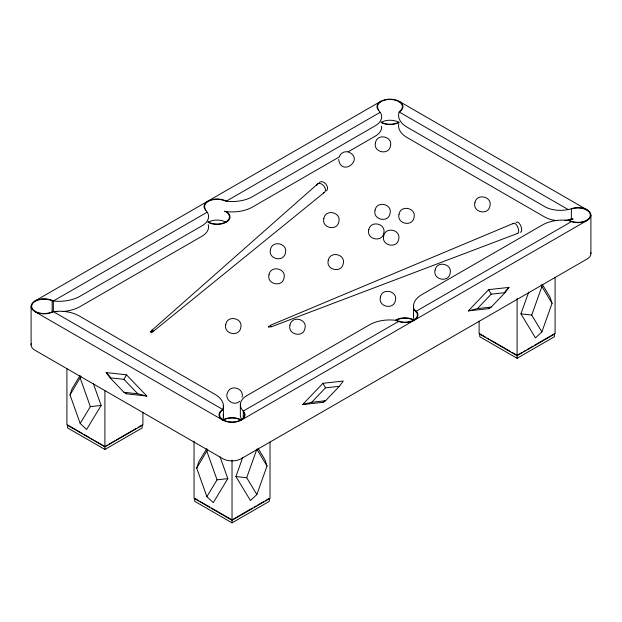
<?xml version="1.0" encoding="UTF-8"?>
<svg xmlns="http://www.w3.org/2000/svg" width="622" height="622" viewBox="0 0 622 622"><rect width="100%" height="100%" fill="white"/><g stroke="black" fill="none" stroke-linecap="round" stroke-linejoin="round"><path stroke-width="0.93" d="M270.034 326.208L270.08 325.423L513.492 223.368M242.098 397.155C244.485 388.633 230.987 383.984 227.675 392.218C223.718 399.301 234.082 407.037 239.672 401.206M93.386 383.704L101.137 405.458L86.606 429.475L80.191 423.465L70.022 394.908L72.082 388.688L80.098 375.431M220.071 456.882L227.815 478.637L213.292 502.654L206.869 496.644L196.7 468.086L198.76 461.866L206.776 448.61M257.959 448.182L264.972 459.775L267.032 465.995L256.863 494.552L250.448 500.562L235.917 476.545L242.697 457.512M256.863 494.552L246.701 477.735L256.863 449.185L267.032 465.995M542.485 284.682L549.996 297.106L552.056 303.326L541.894 331.884L535.472 337.901L520.941 313.877L528.692 292.122M541.894 331.884L531.724 315.074L541.894 286.517L541.086 284.837M70.022 394.908L80.992 376.419M196.7 468.086L207.67 449.597M339.464 156.114C340.864 153.012 344.526 151.138 347.877 151.861M110.094 377.818L123.926 379.334L126.499 374.809L146.831 396.066L126.499 393.835L123.926 392.272L110.094 377.818L106.16 372.578L126.499 374.809M80.191 423.465L90.353 406.648L80.191 378.098M206.869 496.644L217.039 479.826L206.869 451.277M339.355 386.309L343.297 381.068L322.958 383.3L302.619 404.557L322.958 402.325L325.524 400.762L339.355 386.309L325.524 387.825L311.692 402.278L302.619 404.557M505.056 292.651L508.99 287.411L488.651 289.634L468.319 310.891L488.651 308.66L491.224 307.097L505.056 292.651L491.224 294.167L477.393 308.621L468.319 310.891M322.958 402.325L324.264 400.957M488.651 308.66L489.965 307.291M505.056 291.524L508.99 287.411M151.854 330.344L317.819 183.77M152.872 331.751L324.202 192.556M222.824 420.138L34.91 311.653A13.023 7.518 0 0 1 34.91 301.017L380.765 101.347M34.91 301.017A13.023 7.518 0 0 1 53.329 301.017L207.219 212.172M380.205 112.302L226.252 201.178A13.023 7.518 0 0 0 209.116 200.533A13.023 7.518 0 0 0 205.773 210.252L207.639 212.856A22.796 13.163 0 0 1 201.893 225.879L80.051 296.22A30.089 17.377 0 0 1 53.329 301.017L50.343 300.115A12.44 7.184 0 0 0 31.675 306.335A12.44 7.184 0 0 0 50.343 312.555L53.329 311.653A27.531 15.892 0 0 1 79.072 315.883L215.018 394.371A28.736 16.592 0 0 1 222.824 409.509A13.023 7.518 0 0 0 222.054 419.656A13.023 7.518 0 0 0 239.493 420.977A13.023 7.518 0 0 0 243.303 411.064A22.12 12.767 0 0 1 247.121 395.483L369.515 324.816A28.791 16.623 0 0 1 395.748 320.299L401.734 321.924A12.44 7.184 0 0 0 416.973 313.123L414.159 309.67A28.441 16.421 0 0 1 421.848 294.603L542.524 224.931A28.558 16.491 0 0 1 568.671 220.46L571.657 221.37A12.44 7.184 0 0 0 590.216 216.083A12.44 7.184 0 0 0 574.658 208.207L566.937 209.762A22.112 12.767 0 0 1 544.553 206.535L407.029 127.137A28.853 16.662 0 0 1 399.176 111.976A13.023 7.518 0 0 0 399.946 101.829A13.023 7.518 0 0 0 382.507 100.5A13.023 7.518 0 0 0 378.697 110.421L380.648 112.994A22.112 12.767 0 0 1 374.942 125.963L252.47 196.676A28.736 16.592 0 0 1 226.252 201.178L223.267 200.276A12.44 7.184 0 0 0 209.466 200.797A12.44 7.184 0 0 0 205.027 208.354L205.773 210.252M339.713 156.682L252.47 207.056A28.736 16.592 0 0 1 226.252 211.558L224.558 211.223L225.84 211.799A12.44 7.184 0 0 1 225.84 221.953A12.44 7.184 0 0 1 208.246 221.953M348.102 151.838L374.942 136.342A22.112 12.767 0 0 0 381.581 126.134M105.732 446.021L107.396 445.064M109.052 444.1L114.86 440.749M116.516 439.793L136.42 428.301M138.076 427.345L142.22 424.95L142.22 427.92L104.908 449.465L67.588 427.92L67.588 424.95L82.516 433.573M243.303 418.614L243.303 411.064L398.445 321.496A13.023 7.518 0 0 0 414.159 320.299A13.023 7.518 0 0 0 416.227 311.225L571.369 221.657A13.023 7.518 0 0 0 590.9 215.15L590.9 253.698M241.235 420.138L587.09 220.46M232.861 519.417L252.757 507.925M254.421 506.969L256.077 506.005M257.733 505.048L263.541 501.697M265.197 500.741L269.349 498.346L269.349 501.316L232.029 522.861L194.709 501.316L194.709 498.346L198.861 500.741M522.068 352.441L517.092 355.31L512.116 352.441M523.732 351.484L525.388 350.52M527.044 349.564L532.852 346.213M534.508 345.257L554.412 333.765L554.412 336.735L517.092 358.28L479.78 336.735L479.78 333.765L485.58 337.116M270.78 327.009L517.854 233.32M90.353 406.648L101.137 405.458M217.039 479.826L227.815 478.637M477.393 308.621L491.224 307.097M311.692 402.278L325.524 400.762M52.17 300.924L52.17 311.303L53.329 311.397A30.089 17.377 0 0 0 57.341 311.669M520.941 313.877L531.724 315.074M123.926 392.272L137.757 393.788L146.831 396.066M235.917 476.545L246.701 477.735M348.491 152.009C365.052 159.255 341.167 177.394 338.632 159.411M568.671 220.46L571.369 221.657M225.84 222.178L223.267 221.035A12.44 7.184 0 0 0 208.246 222.178M395.748 320.299L398.445 321.496M52.17 311.303L52.917 311.638M399.176 101.347L587.09 209.832M568.111 209.505L399.176 111.976L400.747 110.249A12.44 7.184 0 0 0 391.596 99.536A12.44 7.184 0 0 0 377.951 108.516L378.697 110.421M487.244 338.073L488.9 339.037M490.556 339.993L510.46 351.484M84.172 434.529L89.98 437.88M91.636 438.837L93.292 439.793M94.956 440.749L104.076 446.021M200.517 501.697L209.637 506.969M211.301 507.925L231.197 519.417M414.159 309.67L416.227 311.225M123.926 379.334L137.757 393.788M106.16 372.578L110.094 376.691M125.185 392.459L126.499 393.835M270.422 325.508L270.749 326.021M541.894 286.517L552.056 303.326M488.651 289.634L491.224 294.167M322.958 383.3L325.524 387.825M270.663 325.811L270.912 326.636M243.303 411.064L244.049 412.961A12.44 7.184 0 0 1 230.404 421.949A12.44 7.184 0 0 1 221.253 411.235L222.824 409.509L53.329 311.653A13.023 7.518 0 0 1 34.91 311.653M555.081 277.505L555.081 333.765L517.092 355.698L479.103 333.765L479.103 321.154M517.092 298.467L517.092 358.28M413.544 305.604L413.544 315.984M270.018 442.087L270.018 498.346L232.029 520.28L194.041 498.346L194.041 441.115M240.349 404.3L240.349 414.68A22.12 12.767 0 0 0 241.344 418.863M232.029 460.14L232.029 522.861M223.407 405.42L223.407 417.168M142.897 412.339L142.897 424.95L104.908 446.884L66.919 424.95L66.919 368.69M104.908 390.624L104.908 449.465M53.329 301.017L53.329 311.397M31.1 306.335L31.1 344.883M223.228 420.122A12.44 7.184 0 0 1 240.831 420.122M208.199 224.604A22.796 13.163 0 0 1 201.893 236.259L80.051 306.599A30.089 17.377 0 0 1 62.985 311.513M590.9 215.15A13.023 7.518 0 0 0 571.369 208.642L571.369 219.014A13.023 7.518 0 0 0 568.671 220.211M396.16 320.283A12.44 7.184 0 0 1 413.754 320.283M31.302 343.577A13.023 7.518 0 0 0 34.91 350.202L222.824 458.686A13.023 7.518 0 0 0 241.235 458.686L587.09 259.016A13.023 7.518 0 0 0 590.698 252.392M398.788 123.708A28.853 16.662 0 0 0 407.029 137.516L544.553 216.915A22.112 12.767 0 0 0 557.343 220.616M395.748 320.05A13.023 7.518 0 0 1 414.159 320.05A28.441 16.421 0 0 1 413.731 314.623M226.252 211.558A13.023 7.518 0 0 1 226.252 222.194A13.023 7.518 0 0 1 207.841 222.194M223.212 414.431A28.736 16.592 0 0 1 222.824 419.889A13.023 7.518 0 0 1 241.235 419.889M564.582 220.491A22.112 12.767 0 0 0 571.369 219.014L573.157 218.944L571.657 219.309A12.44 7.184 0 0 0 569.083 220.445M399.176 122.355A13.023 7.518 0 0 1 381.387 122.69M381.169 122.34A12.44 7.184 0 0 1 398.772 122.34M398.772 122.122A12.44 7.184 0 0 1 381.169 122.122M513.033 223.858A5.45 2.402 68.2 0 1 517.745 227.077A5.45 2.402 68.2 0 1 517.24 233.483M516.058 222.653A5.45 2.402 68.2 0 1 520.777 225.872A5.45 2.402 68.2 0 1 520.272 232.27M316.684 185.278A5.45 3.592 49.7 0 1 323.689 185.768A5.45 3.592 49.7 0 1 323.284 192.882M151.752 331.153A0.871 0.575 49.7 0 1 152.001 330.298A0.871 0.575 49.7 0 1 152.981 330.943A0.871 0.575 49.7 0 1 152.724 331.798A0.84 0.552 49.7 0 0 152.958 330.951A0.84 0.552 49.7 0 0 152.017 330.321A0.84 0.552 49.7 0 0 151.776 331.145M319.203 182.635A5.45 3.592 49.7 0 1 325.772 184.003A5.45 3.592 49.7 0 1 326.278 190.791M268.463 326.255C268.758 329.108 270.127 325.967 268.463 326.255M225.77 324.404C223.174 333.998 239.112 337.536 240.761 327.685C243.357 318.099 227.419 314.561 225.77 324.404M270.453 249.609C267.857 259.203 283.795 262.741 285.444 252.89C288.04 243.303 272.102 239.765 270.453 249.609M269.023 274.699C266.426 284.285 282.365 287.83 284.013 277.98C286.61 268.385 270.671 264.848 269.023 274.699M289.976 325.104C287.38 334.698 303.318 338.236 304.967 328.385C307.563 318.798 291.625 315.261 289.976 325.104M323.852 218.462C321.255 228.056 337.194 231.594 338.842 221.743C341.439 212.156 325.5 208.619 323.852 218.462M328.253 260.431C325.656 270.018 341.595 273.556 343.243 263.705C345.84 254.118 329.901 250.58 328.253 260.431M375.494 142.71C372.897 152.304 388.836 155.842 390.484 145.991C393.081 136.405 377.142 132.867 375.494 142.71M368.768 229.806C366.171 239.4 382.11 242.938 383.758 233.087C386.355 223.5 370.417 219.955 368.768 229.806M375.058 210.213C372.454 219.807 388.4 223.345 390.041 213.494C392.645 203.907 376.699 200.37 375.058 210.213M383.688 236.026C381.092 245.62 397.03 249.158 398.679 239.307C401.276 229.712 385.337 226.175 383.688 236.026M380.392 297.215C377.795 306.809 393.734 310.347 395.382 300.496C397.979 290.902 382.04 287.364 380.392 297.215M399.029 214.217C396.432 223.811 412.37 227.349 414.019 217.498C416.616 207.911 400.677 204.374 399.029 214.217M435.12 270.088C432.515 279.682 448.454 283.22 450.103 273.369C452.707 263.782 436.761 260.245 435.12 270.088M474.92 202.749C472.323 212.343 488.262 215.881 489.911 206.03C492.507 196.435 476.569 192.898 474.92 202.749M150.664 331.837A0.84 0.552 49.7 0 0 151.815 332.607A0.84 0.552 49.7 0 0 151.496 331.347A0.84 0.552 49.7 0 0 150.664 331.837"/></g></svg>
